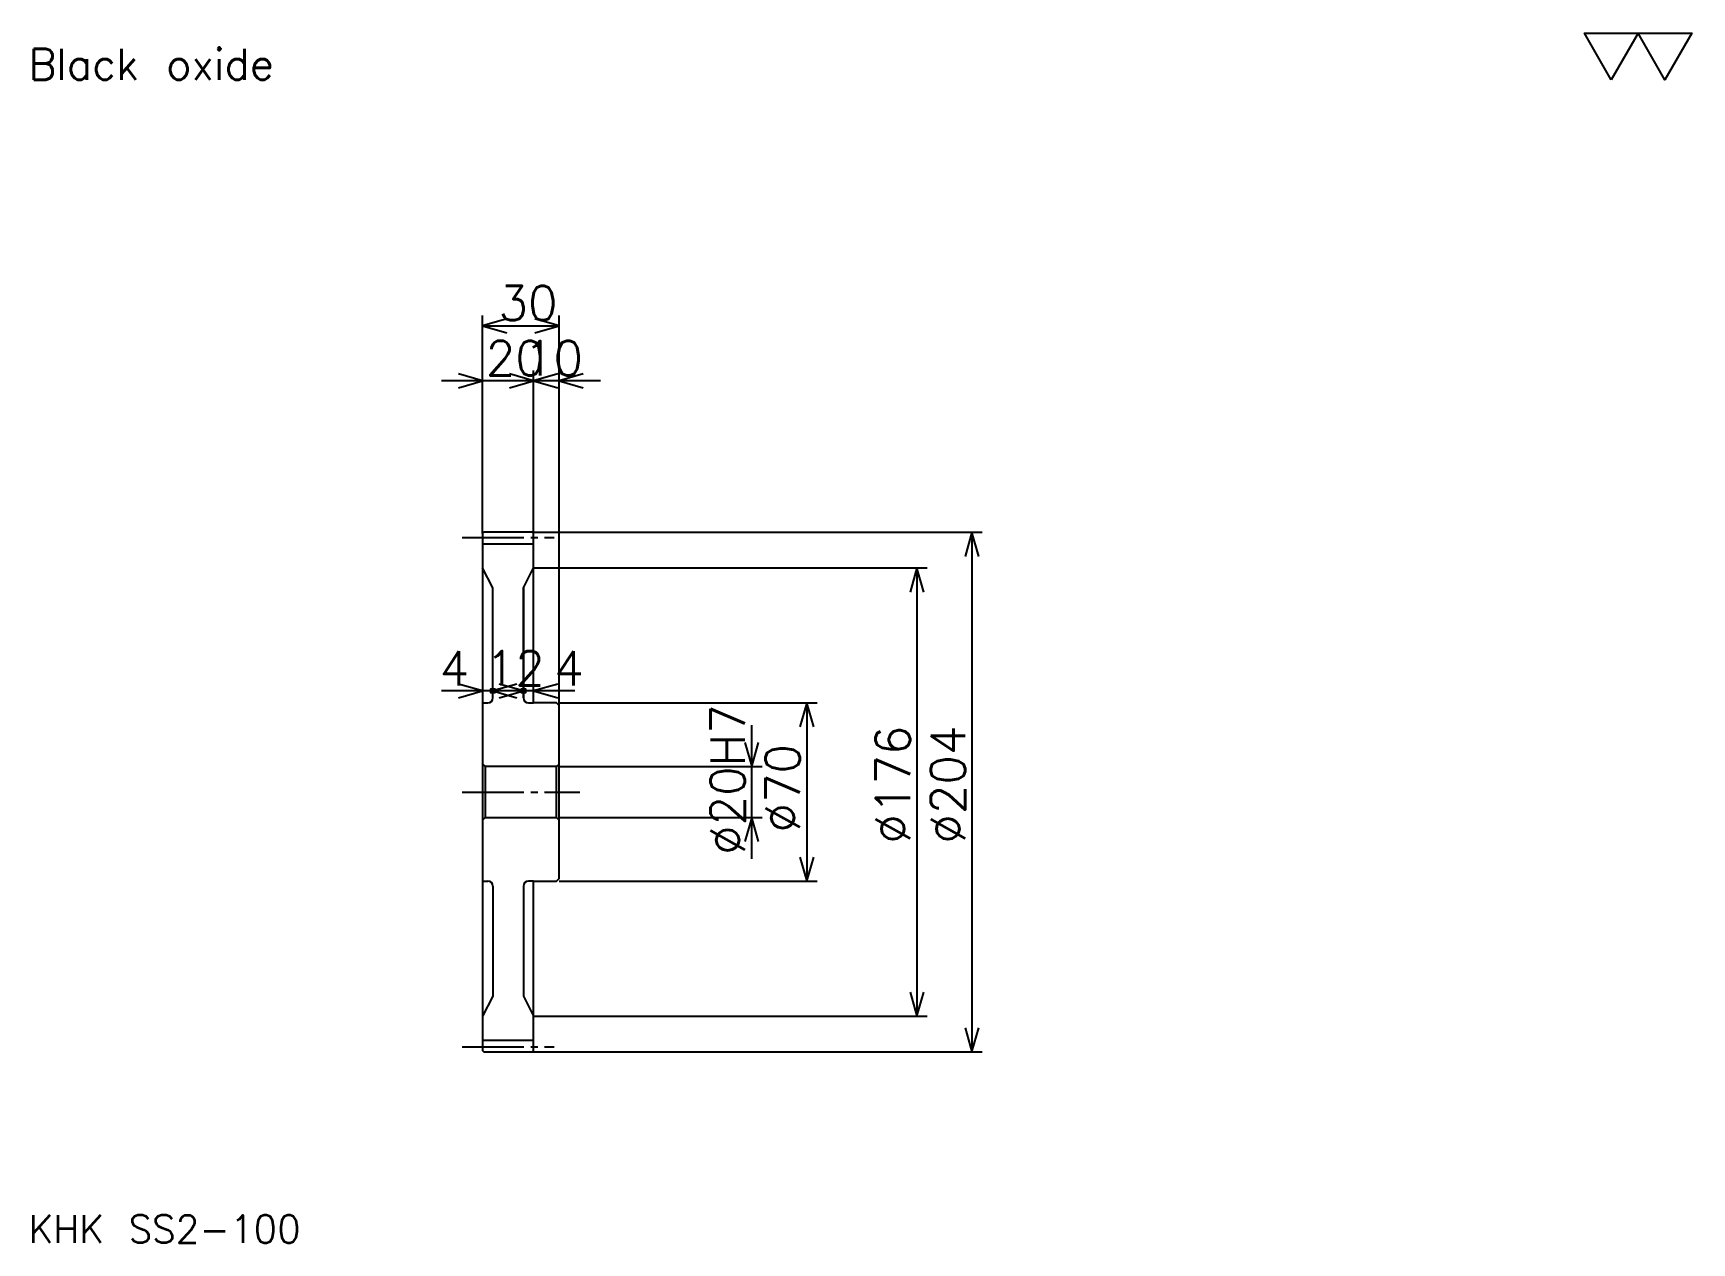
# Model space of a CAD drawing. Extents: x 29 to 680, y 30 to 505.
import ezdxf

# ---------------------------------------------------------------- set-up
doc = ezdxf.new("R2010")
doc.units = 0
doc.linetypes.add('DASHDOT', pattern=[32.432433, 24.324324, -2.702703, 2.702703, -2.702703])
doc.layers.get('0').update_dxf_attribs({"linetype": 'CONTINUOUS'})
doc.layers.add('DASHDOT', color=6, linetype='DASHDOT')
doc.styles.add('KANJI', font='TXT', dxfattribs={"bigfont": 'BIGFONT'})

msp = doc.modelspace()

# ---------------------------------------------------------------- linework, layer by layer
at = {"color": 5}
for p, q in [((205.405411, 308.756775), (205.405411, 393.891907)), ((235.405411, 308.756775), (235.405411, 393.891907)), ((205.405411, 389.83783), (235.405411, 389.83783)), ((225.405411, 308.756775), (225.405411, 372.270264)), ((241.621628, 368.216217), (189.189194, 368.216217)), ((251.621628, 368.216217), (209.189194, 368.216217)), ((205.405411, 308.256775), (205.405411, 308.756775)), ((224.905411, 308.756775), (235.405411, 308.756775)), ((225.405411, 308.256775), (225.405411, 308.756775)), ((235.405411, 308.756775), (401.621643, 308.756775)), ((235.405411, 240.75676), (235.405411, 308.756775)), ((397.567566, 308.756775), (397.567566, 104.75676)), ((225.405411, 294.756775), (235.405411, 294.756775)), ((235.405411, 294.756775), (380, 294.756775)), ((375.945953, 294.756775), (375.945953, 118.75676)), ((225.621628, 246.459457), (189.189194, 246.459457)), ((237.621628, 246.459457), (193.189194, 246.459457)), ((241.621628, 246.459457), (205.189194, 246.459457)), ((235.405411, 241.75676), (336.756775, 241.75676)), ((332.702698, 241.75676), (332.702698, 171.75676)), ((311.081085, 180.540543), (311.081085, 232.972977)), ((235.405411, 216.75676), (315.135132, 216.75676)), ((235.405411, 196.75676), (315.135132, 196.75676)), ((235.405411, 171.75676), (336.756775, 171.75676)), ((225.405411, 118.75676), (235.405411, 118.75676)), ((235.405411, 118.75676), (380, 118.75676)), ((224.905411, 104.75676), (235.405411, 104.75676)), ((235.405411, 104.75676), (401.621643, 104.75676))]:
    msp.add_line(p, q, dxfattribs=at)
at = {"color": 4}
for p, q in [((205.405411, 304.256775), (225.405411, 304.256775)), ((221.405411, 286.906311), (221.405411, 243.75676)), ((205.405411, 241.75676), (207.405411, 241.75676)), ((223.405411, 241.75676), (225.405411, 241.75676)), ((235.405411, 217.75676), (234.405411, 216.75676)), ((205.405411, 195.75676), (206.405411, 196.75676)), ((235.405411, 195.75676), (234.405411, 196.75676)), ((205.405411, 171.75676), (207.405411, 171.75676)), ((221.405411, 169.75676), (221.405411, 126.607201)), ((225.405411, 171.75676), (223.405411, 171.75676)), ((205.405411, 109.25676), (225.405411, 109.25676))]:
    msp.add_line(p, q, dxfattribs=at)
at = {"color": 7}
msp.add_lwpolyline([(648.648621, 486.486481), (638.108093, 504.756744), (680.270264, 504.756744), (669.729675, 486.486481), (659.189148, 504.756744), (648.648621, 486.486481)], dxfattribs=at)
at = {"color": 5}
for points in [[(214.864868, 392.540527), (205.405411, 389.83783), (214.864868, 387.135132)], [(225.945953, 387.135132), (235.405411, 389.83783), (225.945953, 392.540527)], [(195.945953, 365.513519), (205.405411, 368.216217), (195.945953, 370.918915)], [(215.945953, 365.513519), (225.405411, 368.216217), (215.945953, 370.918915)], [(234.864868, 370.918915), (225.405411, 368.216217), (234.864868, 365.513519)], [(244.864868, 370.918915), (235.405411, 368.216217), (244.864868, 365.513519)], [(400.270264, 299.297302), (397.567566, 308.756775), (394.864868, 299.297302)], [(378.648651, 285.297302), (375.945953, 294.756775), (373.243256, 285.297302)], [(195.945953, 243.75676), (205.405411, 246.459457), (195.945953, 249.16217)], [(218.864868, 249.16217), (209.405411, 246.459457), (218.864868, 243.75676)], [(211.945953, 243.75676), (221.405411, 246.459457), (211.945953, 249.16217)], [(234.864868, 249.16217), (225.405411, 246.459457), (234.864868, 243.75676)], [(209.405411, 246.459457), (208.594604, 247.270264), (210.216217, 247.270264), (210.216217, 245.648651), (208.594604, 245.648651), (208.594604, 247.270264), (209.405411, 246.459457), (210.216217, 245.648651), (210.216217, 247.270264), (209.405411, 246.459457)], [(221.405411, 246.459457), (220.594604, 247.270264), (222.216217, 247.270264), (222.216217, 245.648651), (220.594604, 245.648651), (220.594604, 247.270264), (221.405411, 246.459457), (222.216217, 245.648651), (222.216217, 247.270264), (221.405411, 246.459457)], [(335.405396, 232.297302), (332.702698, 241.75676), (330, 232.297302)], [(308.378387, 226.216217), (311.081085, 216.75676), (313.783783, 226.216217)], [(313.783783, 187.297302), (311.081085, 196.75676), (308.378387, 187.297302)], [(330, 181.216217), (332.702698, 171.75676), (335.405396, 181.216217)], [(373.243256, 128.216217), (375.945953, 118.75676), (378.648651, 128.216217)], [(394.864868, 114.216217), (397.567566, 104.75676), (400.270264, 114.216217)]]:
    msp.add_lwpolyline(points, dxfattribs=at)
at = {"color": 4}
for points in [[(225.405411, 308.256775), (224.905411, 308.756775), (205.905411, 308.756775), (205.405411, 308.256775), (205.405411, 195.75676)], [(205.405411, 195.75676), (205.405411, 105.25676), (205.905411, 104.75676), (224.905411, 104.75676), (225.405411, 105.25676), (225.405411, 171.75676), (234.405411, 171.75676), (235.405411, 172.75676), (235.405411, 240.75676), (234.405411, 241.75676), (225.405411, 241.75676), (225.405411, 308.256775)], [(209.405411, 243.75676), (209.405411, 286.906311), (205.405411, 294.756775)], [(221.405411, 243.75676), (221.405411, 286.906311), (225.405411, 294.756775)], [(205.405411, 217.75676), (206.405411, 216.75676), (206.405411, 196.75676), (234.405411, 196.75676), (234.405411, 216.75676), (206.405411, 216.75676)], [(209.405411, 169.75676), (209.405411, 126.607201), (205.405411, 118.75676)], [(221.405411, 169.75676), (221.405411, 126.607201), (225.405411, 118.75676)]]:
    msp.add_lwpolyline(points, dxfattribs=at)
for centre, start, end in [((207.405411, 243.75676), 270, 0), ((223.405411, 243.75676), 180, 270), ((207.405411, 169.75676), 0, 90), ((223.405411, 169.75676), 90, 180)]:
    msp.add_arc(centre, 2, start, end, dxfattribs=at)
at = {"layer": 'DASHDOT', "color": 7}
for p, q in [((197.297302, 306.756775), (233.513519, 306.756775)), ((197.297302, 206.75676), (243.513519, 206.75676)), ((197.297302, 106.75676), (233.513519, 106.75676))]:
    msp.add_line(p, q, dxfattribs=at)

# ---------------------------------------------------------------- texts
at = {"color": 7, "style": 'KANJI'}
for s, height, p in [('Black oxide', 12.162162, (27.027027, 486.486481)), ('30', 13.513514, (211.621628, 392)), ('20', 13.513514, (206.621628, 370.378357)), ('10', 13.513514, (221.621628, 370.378357)), ('4', 13.513514, (188.513519, 248.621628)), ('12', 13.513514, (206.621628, 248.621628)), ('4', 13.513514, (233.513519, 248.621628)), ('KHK SS2-100', 10.810811, (27.027027, 29.729731))]:
    msp.add_text(s, height=height, dxfattribs=at).set_placement(p)
for s, p in [('%%c20H7', (308.378387, 182.094604)), ('%%c176', (373.243256, 186.486481)), ('%%c204', (394.864868, 186.486481)), ('%%c70', (330, 190.878387))]:
    msp.add_text(s, height=13.513514, rotation=90, dxfattribs=at).set_placement(p)

doc.saveas('drawing.dxf')
